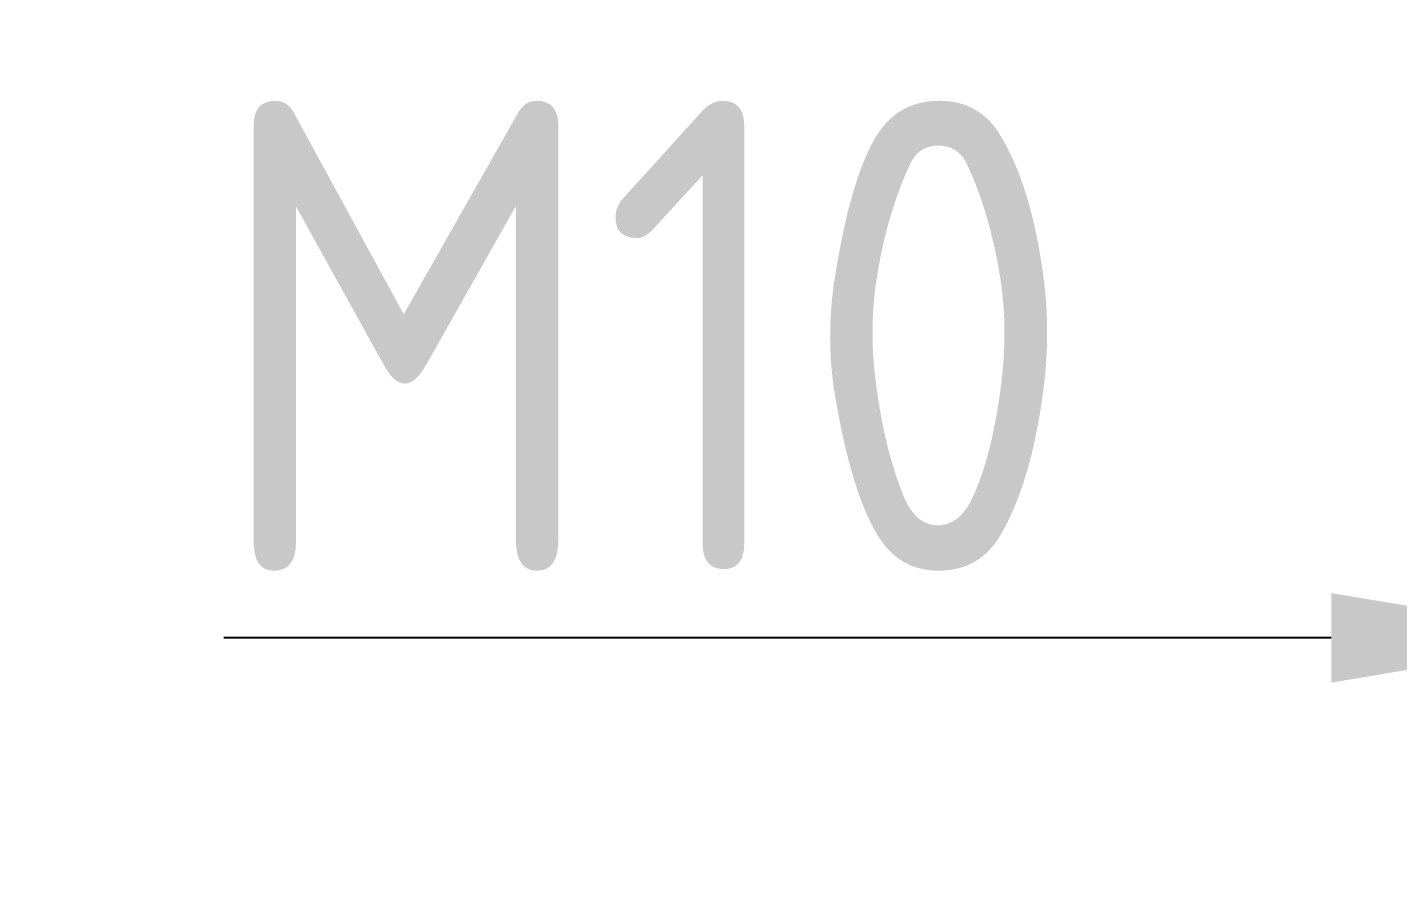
# Model space of a CAD drawing. Header units: millimetres. Extents: x 89051 to 218395, y -330386 to -125649.
# Drawn here: x 100295.3 to 100499.5, y -134892.8 to -134766.9 of the extents above; entities that cross this region are included whole.
import ezdxf

# ---------------------------------------------------------------- set-up
doc = ezdxf.new("R2010")
doc.units = ezdxf.units.MM
doc.header["$LTSCALE"] = 13
doc.layers.add('标注、文本', color=3, linetype='Continuous', lineweight=25)
doc.styles.get("Standard").update_dxf_attribs({"font": 'gbenor.shx', "bigfont": 'gbcbig.shx'})
doc.dimstyles.new('1-15', dxfattribs={"dimscale": 20, "dimtxt": 3.5, "dimasz": 2, "dimexe": 1.5, "dimexo": 0.5, "dimgap": 0.5, "dimtad": 1, "dimtoh": 1, "dimdec": 1, "dimdsep": 46, "dimtxsty": 'Standard', "dimcen": 2.5, "dimclrd": 3, "dimclre": 3, "dimclrt": 3, "dimadec": 0, "dimazin": 2, "dimtfac": 1, "dimtdec": 1, "dimtmove": 0, "dimatfit": 2, "dimfxl": 1, "dimarcsym": 0})

# ---------------------------------------------------------------- blocks, each defined once
blk = doc.blocks.new('*D583')
at = {"layer": 'Defpoints', "color": 0, "transparency": 16777216}
for p in [(100529.63, -134857.85), (100529.63, -134892.82), (100567.13, -134892.82)]:
    blk.add_point(p, dxfattribs=at)
at = {"layer": '标注、文本', "color": 3, "lineweight": -2, "transparency": 16777216}
for p, q in [((100529.63, -134882.82), (100529.63, -134827.85)), ((100567.13, -134882.82), (100567.13, -134827.85)), ((100489.63, -134857.85), (100324.59, -134857.85)), ((100567.13, -134857.85), (100529.63, -134857.85)), ((100607.13, -134857.85), (100647.13, -134857.85))]:
    blk.add_line(p, q, dxfattribs=at)
at = {"layer": '标注、文本', "color": 3, "transparency": 16777216}
for points in [[(100489.63, -134851.19), (100489.63, -134864.52), (100529.63, -134857.85)], [(100607.13, -134851.19), (100607.13, -134864.52), (100567.13, -134857.85)]]:
    blk.add_solid(points, dxfattribs=at)
at = {"layer": '标注、文本', "color": 3, "transparency": 16777216, "insert": (100387.11, -134812.85), "char_height": 70, "attachment_point": 5}
blk.add_mtext('M10', dxfattribs=at)

msp = doc.modelspace()

# ---------------------------------------------------------------- dimensions: what is measured, and where the dimension line sits
at = {"layer": '标注、文本'}
dim = msp.add_linear_dim(base=(100529.63, -134857.85), p1=(100567.13, -134892.82), p2=(100529.63, -134892.82), text='M10', dimstyle='1-15', dxfattribs=at)
dim.commit()
dim.dimension.update_dxf_attribs({"geometry": '*D583', "text_midpoint": (100387.11, -134812.85)})

doc.saveas('drawing.dxf')
